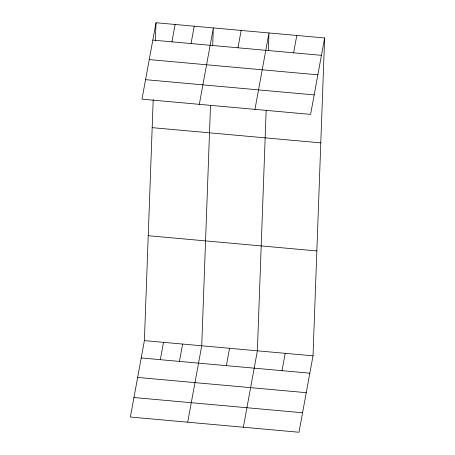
<?xml version="1.0" encoding="UTF-8"?>
<svg xmlns="http://www.w3.org/2000/svg" width="455" height="455" viewBox="0 0 455 455"><rect width="100%" height="100%" fill="white"/><g stroke="black" fill="none" stroke-linecap="round" stroke-linejoin="round"><path stroke-width="0.68" d="M324.625 37.981L310.6 114.393L141.983 99.162L156.008 22.75L324.625 37.981L313.017 355.838L298.992 432.25L130.375 417.019L144.4 340.607L153.198 99.673M155.343 40.933L156.008 22.75M210.5 105.549L201.73 345.783L187.705 422.195M212.701 45.409L213.338 27.931L199.313 104.343M266.147 110.576L257.371 350.811L243.351 427.222M268.342 50.437L268.979 32.959L254.959 109.371M171.933 41.826L175.118 24.479M191.043 43.555L194.228 26.202M160.325 359.683L163.51 342.331M179.435 361.406L182.62 344.06M237.976 47.792L241.161 30.445M226.368 365.649L229.553 348.297M293.617 52.82L296.802 35.467M282.009 370.677L285.194 353.325M152.823 40.103L321.44 55.334M149.246 59.588L317.863 74.825M145.56 79.671L314.177 94.907M152.175 127.645L320.792 142.876M148.228 235.713L316.851 250.944M144.4 340.607L313.017 355.838M141.215 357.954L309.832 373.185M137.637 377.445L306.255 392.676M133.952 397.528L302.569 412.759"/></g></svg>
